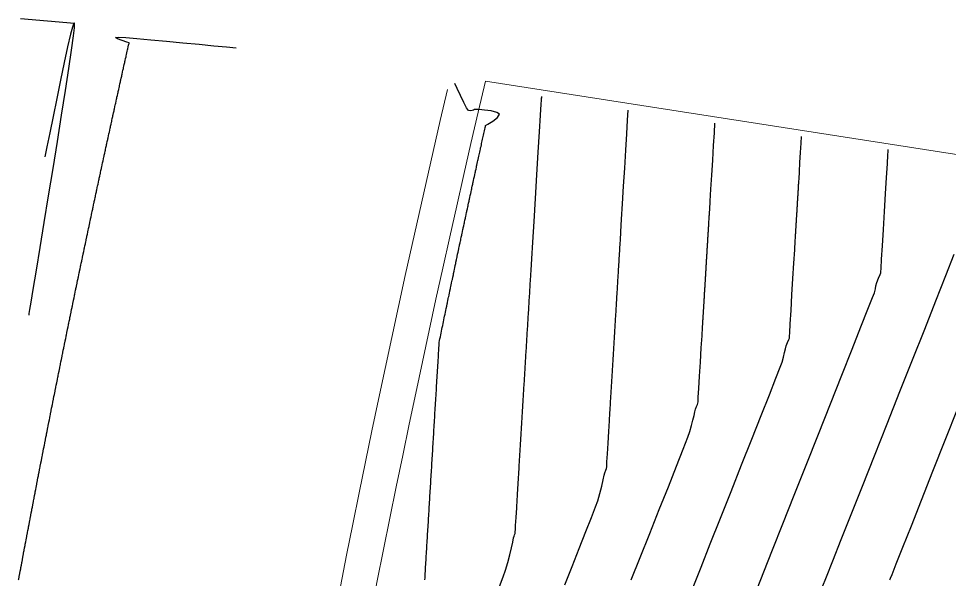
# Model space of a CAD drawing. Header units: millimetres. Extents: x 340454 to 342791, y 6993867 to 6995092.
# Drawn here: x 341743.4 to 341823, y 6994762.1 to 6994810 of the extents above; entities that cross this region are included whole.
import ezdxf

# ---------------------------------------------------------------- set-up
doc = ezdxf.new("R2010")
doc.units = ezdxf.units.MM
doc.header["$LTSCALE"] = 10
for name, color, linetype in [('T-HM-CURVA_INTERMEDIARIA', 45, 'Continuous'), ('T-HM-CURVA_MESTRA', 20, 'Continuous'), ('URB-Calçadas', 2, 'Continuous'), ('URB-Quadras', 3, 'Continuous')]:
    doc.layers.add(name, color=color, linetype=linetype)

msp = doc.modelspace()

# ---------------------------------------------------------------- linework, layer by layer
at = {"layer": 'T-HM-CURVA_INTERMEDIARIA', "color": 45, "linetype": 'Continuous', "lineweight": -3, "flags": 128}
for points, elevation in [([(341743.584, 6994809.989), (341748.204, 6994809.604)], 717), ([(341744.323, 6994784.653), (341744.346, 6994784.795), (341744.4, 6994785.135), (341744.504, 6994785.778), (341744.68, 6994786.857), (341744.952, 6994788.514), (341745.27, 6994790.445), (341745.621, 6994792.581), (341745.993, 6994794.85), (341746.374, 6994797.182), (341746.75, 6994799.506), (341747.109, 6994801.751), (341747.438, 6994803.847), (341747.726, 6994805.722), (341747.959, 6994807.306), (341748.124, 6994808.528), (341748.2, 6994809.198), (341748.22, 6994809.497), (341748.213, 6994809.59), (341748.204, 6994809.604), (341748.185, 6994809.596), (341748.138, 6994809.516), (341748.043, 6994809.249), (341747.88, 6994808.649), (341747.626, 6994807.579), (341747.333, 6994806.244), (341747.018, 6994804.743), (341746.697, 6994803.173), (341746.385, 6994801.633), (341746.1, 6994800.221), (341745.858, 6994799.035), (341745.675, 6994798.172)], 717), ([(341743.435, 6994762.054), (341743.444, 6994762.106), (341743.481, 6994762.302), (341743.518, 6994762.499), (341743.527, 6994762.551), (341743.537, 6994762.603), (341743.574, 6994762.799), (341743.611, 6994762.995), (341743.62, 6994763.048), (341743.63, 6994763.101), (341743.667, 6994763.296), (341743.704, 6994763.492), (341743.714, 6994763.545), (341743.724, 6994763.598), (341743.76, 6994763.793), (341743.797, 6994763.989), (341743.807, 6994764.042), (341743.817, 6994764.096), (341743.854, 6994764.29), (341743.891, 6994764.485), (341743.901, 6994764.539), (341743.911, 6994764.593), (341743.948, 6994764.788), (341743.984, 6994764.982), (341743.995, 6994765.036), (341744.005, 6994765.09), (341744.042, 6994765.285), (341744.078, 6994765.479), (341744.089, 6994765.533), (341744.099, 6994765.588), (341744.136, 6994765.781), (341744.173, 6994765.975), (341744.183, 6994766.03), (341744.193, 6994766.085), (341744.23, 6994766.278), (341744.267, 6994766.472), (341744.277, 6994766.527), (341744.288, 6994766.582), (341744.325, 6994766.775), (341744.361, 6994766.968), (341744.372, 6994767.024), (341744.383, 6994767.08), (341744.419, 6994767.272), (341744.456, 6994767.465), (341744.467, 6994767.521), (341744.478, 6994767.577), (341744.514, 6994767.769), (341744.551, 6994767.962), (341744.562, 6994768.018), (341744.573, 6994768.074), (341744.61, 6994768.266), (341744.646, 6994768.458), (341744.657, 6994768.514), (341744.668, 6994768.571), (341744.705, 6994768.763), (341744.742, 6994768.954), (341744.753, 6994769.011), (341744.764, 6994769.068), (341744.8, 6994769.259), (341744.837, 6994769.451), (341744.848, 6994769.508), (341744.859, 6994769.565), (341744.896, 6994769.756), (341744.933, 6994769.947), (341744.944, 6994770.005), (341744.955, 6994770.062), (341744.992, 6994770.253), (341745.029, 6994770.444), (341745.04, 6994770.501), (341745.051, 6994770.559), (341745.088, 6994770.749), (341745.125, 6994770.94), (341745.137, 6994770.998), (341745.148, 6994771.056), (341745.185, 6994771.246), (341745.222, 6994771.436), (341745.233, 6994771.494), (341745.244, 6994771.553), (341745.281, 6994771.743), (341745.318, 6994771.932), (341745.33, 6994771.991), (341745.341, 6994772.05), (341745.378, 6994772.239), (341745.415, 6994772.429), (341745.427, 6994772.488), (341745.438, 6994772.546), (341745.475, 6994772.736), (341745.512, 6994772.925), (341745.524, 6994772.984), (341745.535, 6994773.043), (341745.572, 6994773.232), (341745.609, 6994773.421), (341745.621, 6994773.481), (341745.633, 6994773.54), (341745.67, 6994773.728), (341745.707, 6994773.917), (341745.718, 6994773.977), (341745.73, 6994774.037), (341745.767, 6994774.225), (341745.804, 6994774.413), (341745.816, 6994774.473), (341745.828, 6994774.533), (341745.865, 6994774.721), (341745.902, 6994774.909), (341745.914, 6994774.97), (341745.926, 6994775.03), (341745.963, 6994775.218), (341746, 6994775.405), (341746.012, 6994775.466), (341746.024, 6994775.526), (341746.061, 6994775.714), (341746.098, 6994775.901), (341746.11, 6994775.962), (341746.122, 6994776.023), (341746.16, 6994776.21), (341746.197, 6994776.397), (341746.209, 6994776.458), (341746.221, 6994776.519), (341746.258, 6994776.706), (341746.295, 6994776.893), (341746.307, 6994776.955), (341746.32, 6994777.016), (341746.357, 6994777.202), (341746.394, 6994777.389), (341746.406, 6994777.451), (341746.419, 6994777.512), (341746.456, 6994777.699), (341746.493, 6994777.885), (341746.505, 6994777.947), (341746.518, 6994778.009), (341746.555, 6994778.195), (341746.592, 6994778.381), (341746.605, 6994778.443), (341746.617, 6994778.505), (341746.654, 6994778.691), (341746.692, 6994778.877), (341746.704, 6994778.939), (341746.717, 6994779.001), (341746.754, 6994779.187), (341746.791, 6994779.372), (341746.804, 6994779.435), (341746.817, 6994779.498), (341746.854, 6994779.683), (341746.891, 6994779.868), (341746.904, 6994779.931), (341746.917, 6994779.994), (341746.954, 6994780.179), (341746.991, 6994780.364), (341747.004, 6994780.427), (341747.017, 6994780.49), (341747.054, 6994780.675), (341747.091, 6994780.859), (341747.104, 6994780.923), (341747.117, 6994780.986), (341747.154, 6994781.17), (341747.192, 6994781.355), (341747.205, 6994781.419), (341747.218, 6994781.482), (341747.255, 6994781.666), (341747.292, 6994781.851), (341747.305, 6994781.914), (341747.318, 6994781.978), (341747.356, 6994782.162), (341747.393, 6994782.346), (341747.406, 6994782.41), (341747.419, 6994782.474), (341747.457, 6994782.658), (341747.494, 6994782.842), (341747.507, 6994782.906), (341747.521, 6994782.97), (341747.558, 6994783.154), (341747.595, 6994783.337), (341747.609, 6994783.402), (341747.622, 6994783.466), (341747.659, 6994783.649), (341747.697, 6994783.832), (341747.71, 6994783.897), (341747.723, 6994783.962), (341747.761, 6994784.145), (341747.799, 6994784.328), (341747.812, 6994784.393), (341747.825, 6994784.458), (341747.863, 6994784.641), (341747.9, 6994784.823), (341747.914, 6994784.889), (341747.927, 6994784.954), (341747.965, 6994785.136), (341748.002, 6994785.319), (341748.016, 6994785.384), (341748.029, 6994785.45), (341748.067, 6994785.632), (341748.105, 6994785.814), (341748.118, 6994785.88), (341748.132, 6994785.945), (341748.169, 6994786.127), (341748.207, 6994786.308), (341748.221, 6994786.375), (341748.234, 6994786.441), (341748.272, 6994786.622), (341748.309, 6994786.803), (341748.323, 6994786.87), (341748.337, 6994786.937), (341748.375, 6994787.117), (341748.412, 6994787.298), (341748.426, 6994787.365), (341748.44, 6994787.432), (341748.478, 6994787.612), (341748.515, 6994787.792), (341748.529, 6994787.86), (341748.543, 6994787.928), (341748.581, 6994788.107), (341748.618, 6994788.287), (341748.632, 6994788.355), (341748.647, 6994788.424), (341748.684, 6994788.602), (341748.722, 6994788.782), (341748.736, 6994788.85), (341748.75, 6994788.919), (341748.788, 6994789.097), (341748.825, 6994789.276), (341748.84, 6994789.345), (341748.854, 6994789.415), (341748.891, 6994789.592), (341748.929, 6994789.771), (341748.943, 6994789.84), (341748.958, 6994789.91), (341748.995, 6994790.087), (341749.033, 6994790.265), (341749.047, 6994790.335), (341749.062, 6994790.405), (341749.1, 6994790.582), (341749.137, 6994790.759), (341749.152, 6994790.83), (341749.167, 6994790.901), (341749.204, 6994791.077), (341749.241, 6994791.254), (341749.256, 6994791.325), (341749.271, 6994791.396), (341749.308, 6994791.572), (341749.346, 6994791.748), (341749.361, 6994791.82), (341749.376, 6994791.891), (341749.413, 6994792.067), (341749.45, 6994792.242), (341749.466, 6994792.314), (341749.481, 6994792.386), (341749.518, 6994792.561), (341749.555, 6994792.737), (341749.571, 6994792.809), (341749.586, 6994792.882), (341749.623, 6994793.056), (341749.66, 6994793.231), (341749.676, 6994793.304), (341749.692, 6994793.377), (341749.729, 6994793.551), (341749.766, 6994793.725), (341749.781, 6994793.798), (341749.797, 6994793.872), (341749.834, 6994794.045), (341749.871, 6994794.219), (341749.887, 6994794.293), (341749.903, 6994794.367), (341749.94, 6994794.54), (341749.977, 6994794.713), (341749.993, 6994794.788), (341750.009, 6994794.862), (341750.046, 6994795.034), (341750.083, 6994795.207), (341750.099, 6994795.282), (341750.115, 6994795.357), (341750.152, 6994795.529), (341750.189, 6994795.701), (341750.205, 6994795.776), (341750.222, 6994795.852), (341750.258, 6994796.023), (341750.295, 6994796.195), (341750.312, 6994796.271), (341750.328, 6994796.347), (341750.365, 6994796.518), (341750.402, 6994796.689), (341750.418, 6994796.765), (341750.435, 6994796.842), (341750.472, 6994797.012), (341750.509, 6994797.183), (341750.525, 6994797.26), (341750.542, 6994797.336), (341750.579, 6994797.506), (341750.616, 6994797.677), (341750.632, 6994797.754), (341750.649, 6994797.831), (341750.686, 6994798.001), (341750.723, 6994798.171), (341750.74, 6994798.248), (341750.756, 6994798.326), (341750.793, 6994798.495), (341750.83, 6994798.664), (341750.847, 6994798.742), (341750.864, 6994798.82), (341750.901, 6994798.989), (341750.938, 6994799.158), (341750.955, 6994799.237), (341750.972, 6994799.315), (341751.009, 6994799.483), (341751.045, 6994799.652), (341751.063, 6994799.731), (341751.08, 6994799.81), (341751.117, 6994799.977), (341751.153, 6994800.145), (341751.171, 6994800.225), (341751.188, 6994800.304), (341751.225, 6994800.471), (341751.261, 6994800.639), (341751.279, 6994800.719), (341751.296, 6994800.799), (341751.333, 6994800.966), (341751.37, 6994801.133), (341751.387, 6994801.213), (341751.405, 6994801.293), (341751.442, 6994801.46), (341751.478, 6994801.626), (341751.496, 6994801.707), (341751.514, 6994801.788), (341751.55, 6994801.953), (341751.587, 6994802.12), (341751.605, 6994802.201), (341751.623, 6994802.282), (341751.659, 6994802.447), (341751.696, 6994802.613), (341751.714, 6994802.695), (341751.732, 6994802.776), (341751.769, 6994802.941), (341751.805, 6994803.106), (341751.823, 6994803.189), (341751.841, 6994803.271), (341751.878, 6994803.435), (341751.914, 6994803.6), (341751.933, 6994803.682), (341751.951, 6994803.765), (341751.987, 6994803.929), (341752.024, 6994804.093), (341752.042, 6994804.176), (341752.061, 6994804.259), (341752.097, 6994804.423), (341752.134, 6994804.586), (341752.152, 6994804.67), (341752.171, 6994804.753), (341752.207, 6994804.916), (341752.244, 6994805.08), (341752.262, 6994805.163), (341752.281, 6994805.247), (341752.317, 6994805.41), (341752.354, 6994805.573), (341752.373, 6994805.657), (341752.391, 6994805.741), (341752.411, 6994805.827), (341752.43, 6994805.914), (341752.466, 6994806.074), (341752.502, 6994806.235), (341752.522, 6994806.324), (341752.542, 6994806.412), (341752.577, 6994806.57), (341752.613, 6994806.729), (341752.633, 6994806.82), (341752.654, 6994806.911), (341752.688, 6994807.066), (341752.724, 6994807.223), (341752.745, 6994807.317), (341752.766, 6994807.41), (341752.804, 6994807.578), (341752.835, 6994807.717), (341752.854, 6994807.799), (341752.872, 6994807.863), (341752.883, 6994807.932), (341752.691, 6994807.99), (341752.28, 6994808.113), (341751.876, 6994808.26), (341751.708, 6994808.39), (341751.947, 6994808.406), (341752.588, 6994808.371), (341753.546, 6994808.296), (341754.736, 6994808.191), (341756.073, 6994808.066), (341757.474, 6994807.932), (341758.853, 6994807.797), (341760.126, 6994807.673), (341761.208, 6994807.568), (341762.015, 6994807.494)], 716), ([(341784.525, 6994761.47), (341784.842, 6994762.303), (341785.046, 6994762.88), (341785.239, 6994763.527), (341785.409, 6994764.176), (341785.551, 6994764.775), (341785.662, 6994765.276), (341785.737, 6994765.628), (341785.771, 6994765.781), (341785.82, 6994765.894), (341785.863, 6994766.007), (341785.876, 6994766.147), (341785.883, 6994766.341), (341785.904, 6994766.686), (341785.947, 6994767.386), (341785.996, 6994768.201), (341786.038, 6994768.892), (341786.058, 6994769.223), (341786.067, 6994769.37), (341786.076, 6994769.518), (341786.085, 6994769.666), (341786.094, 6994769.814), (341786.103, 6994769.962), (341786.112, 6994770.111), (341786.121, 6994770.259), (341786.13, 6994770.408), (341786.139, 6994770.557), (341786.148, 6994770.707), (341786.157, 6994770.856), (341786.166, 6994771.007), (341786.175, 6994771.156), (341786.184, 6994771.307), (341786.194, 6994771.457), (341786.203, 6994771.608), (341786.212, 6994771.759), (341786.221, 6994771.911), (341786.23, 6994772.062), (341786.239, 6994772.214), (341786.249, 6994772.366), (341786.258, 6994772.518), (341786.267, 6994772.67), (341786.276, 6994772.823), (341786.286, 6994772.976), (341786.295, 6994773.129), (341786.304, 6994773.282), (341786.314, 6994773.436), (341786.323, 6994773.59), (341786.332, 6994773.744), (341786.342, 6994773.898), (341786.351, 6994774.053), (341786.36, 6994774.208), (341786.37, 6994774.363), (341786.379, 6994774.519), (341786.389, 6994774.675), (341786.398, 6994774.83), (341786.408, 6994774.987), (341786.417, 6994775.143), (341786.427, 6994775.3), (341786.436, 6994775.457), (341786.446, 6994775.614), (341786.455, 6994775.772), (341786.465, 6994775.93), (341786.474, 6994776.087), (341786.484, 6994776.246), (341786.494, 6994776.404), (341786.503, 6994776.564), (341786.513, 6994776.723), (341786.523, 6994776.882), (341786.532, 6994777.042), (341786.542, 6994777.202), (341786.552, 6994777.362), (341786.561, 6994777.523), (341786.571, 6994777.684), (341786.581, 6994777.845), (341786.591, 6994778.006), (341786.601, 6994778.168), (341786.61, 6994778.33), (341786.62, 6994778.493), (341786.63, 6994778.655), (341786.64, 6994778.818), (341786.65, 6994778.981), (341786.66, 6994779.145), (341786.67, 6994779.309), (341786.68, 6994779.473), (341786.69, 6994779.637), (341786.7, 6994779.802), (341786.71, 6994779.967), (341786.72, 6994780.133), (341786.73, 6994780.298), (341786.74, 6994780.465), (341786.75, 6994780.631), (341786.76, 6994780.798), (341786.77, 6994780.965), (341786.78, 6994781.132), (341786.791, 6994781.3), (341786.801, 6994781.468), (341786.811, 6994781.636), (341786.821, 6994781.805), (341786.831, 6994781.974), (341786.842, 6994782.143), (341786.852, 6994782.312), (341786.862, 6994782.483), (341786.873, 6994782.653), (341786.883, 6994782.824), (341786.893, 6994782.994), (341786.904, 6994783.166), (341786.914, 6994783.338), (341786.925, 6994783.51), (341786.935, 6994783.682), (341786.946, 6994783.855), (341786.956, 6994784.028), (341786.967, 6994784.202), (341786.977, 6994784.375), (341786.988, 6994784.55), (341786.998, 6994784.724), (341787.009, 6994784.899), (341787.02, 6994785.074), (341787.03, 6994785.25), (341787.041, 6994785.426), (341787.052, 6994785.603), (341787.062, 6994785.779), (341787.073, 6994785.957), (341787.084, 6994786.134), (341787.095, 6994786.312), (341787.105, 6994786.491), (341787.116, 6994786.669), (341787.127, 6994786.848), (341787.138, 6994787.028), (341787.149, 6994787.208), (341787.16, 6994787.388), (341787.171, 6994787.569), (341787.182, 6994787.75), (341787.193, 6994787.932), (341787.204, 6994788.114), (341787.227, 6994788.497), (341787.286, 6994789.472), (341787.373, 6994790.906), (341787.48, 6994792.667), (341787.599, 6994794.622), (341787.721, 6994796.64), (341787.839, 6994798.587), (341787.945, 6994800.332), (341788.031, 6994801.742), (341788.088, 6994802.686), (341788.109, 6994803.031), (341788.112, 6994803.083), (341788.115, 6994803.137), (341788.119, 6994803.192), (341788.177, 6994803.272), (341788.126, 6994803.308)], 714), ([(341790.105, 6994761.628), (341790.733, 6994763.197), (341791.347, 6994764.74), (341791.912, 6994766.166), (341792.388, 6994767.381), (341792.738, 6994768.291), (341792.924, 6994768.805), (341793.11, 6994769.438), (341793.264, 6994770.05), (341793.385, 6994770.585), (341793.471, 6994770.987), (341793.523, 6994771.201), (341793.61, 6994771.413), (341793.674, 6994771.571), (341793.688, 6994771.706), (341793.69, 6994771.845), (341793.708, 6994772.135), (341793.749, 6994772.816), (341793.805, 6994773.729), (341793.865, 6994774.719), (341793.92, 6994775.629), (341793.961, 6994776.301), (341793.977, 6994776.578), (341793.984, 6994776.689), (341793.991, 6994776.8), (341793.998, 6994776.911), (341794.004, 6994777.023), (341794.011, 6994777.134), (341794.018, 6994777.246), (341794.025, 6994777.357), (341794.031, 6994777.469), (341794.038, 6994777.581), (341794.045, 6994777.693), (341794.052, 6994777.806), (341794.059, 6994777.918), (341794.065, 6994778.031), (341794.072, 6994778.144), (341794.079, 6994778.257), (341794.086, 6994778.371), (341794.093, 6994778.484), (341794.1, 6994778.598), (341794.107, 6994778.711), (341794.114, 6994778.825), (341794.121, 6994778.939), (341794.128, 6994779.054), (341794.134, 6994779.168), (341794.141, 6994779.283), (341794.148, 6994779.398), (341794.155, 6994779.513), (341794.162, 6994779.628), (341794.169, 6994779.744), (341794.176, 6994779.859), (341794.183, 6994779.975), (341794.19, 6994780.091), (341794.197, 6994780.207), (341794.205, 6994780.324), (341794.212, 6994780.44), (341794.219, 6994780.557), (341794.226, 6994780.674), (341794.233, 6994780.791), (341794.24, 6994780.908), (341794.247, 6994781.026), (341794.254, 6994781.144), (341794.261, 6994781.262), (341794.269, 6994781.38), (341794.276, 6994781.498), (341794.283, 6994781.617), (341794.29, 6994781.735), (341794.297, 6994781.854), (341794.305, 6994781.973), (341794.312, 6994782.093), (341794.319, 6994782.212), (341794.326, 6994782.332), (341794.334, 6994782.452), (341794.341, 6994782.573), (341794.348, 6994782.693), (341794.356, 6994782.814), (341794.363, 6994782.934), (341794.37, 6994783.056), (341794.378, 6994783.177), (341794.385, 6994783.298), (341794.392, 6994783.42), (341794.4, 6994783.542), (341794.407, 6994783.664), (341794.415, 6994783.787), (341794.422, 6994783.909), (341794.429, 6994784.032), (341794.437, 6994784.155), (341794.444, 6994784.279), (341794.452, 6994784.402), (341794.459, 6994784.526), (341794.467, 6994784.65), (341794.475, 6994784.774), (341794.482, 6994784.899), (341794.49, 6994785.023), (341794.497, 6994785.148), (341794.505, 6994785.274), (341794.512, 6994785.399), (341794.52, 6994785.525), (341794.528, 6994785.651), (341794.535, 6994785.777), (341794.543, 6994785.903), (341794.551, 6994786.03), (341794.558, 6994786.157), (341794.566, 6994786.284), (341794.574, 6994786.411), (341794.582, 6994786.539), (341794.589, 6994786.667), (341794.597, 6994786.795), (341794.605, 6994786.924), (341794.613, 6994787.053), (341794.621, 6994787.181), (341794.628, 6994787.311), (341794.636, 6994787.44), (341794.644, 6994787.57), (341794.652, 6994787.7), (341794.66, 6994787.831), (341794.668, 6994787.961), (341794.676, 6994788.092), (341794.684, 6994788.223), (341794.692, 6994788.355), (341794.7, 6994788.486), (341794.708, 6994788.618), (341794.716, 6994788.75), (341794.724, 6994788.883), (341794.732, 6994789.016), (341794.74, 6994789.149), (341794.748, 6994789.282), (341794.756, 6994789.416), (341794.764, 6994789.55), (341794.772, 6994789.684), (341794.781, 6994789.819), (341794.789, 6994789.954), (341794.797, 6994790.089), (341794.805, 6994790.225), (341794.813, 6994790.36), (341794.822, 6994790.496), (341794.83, 6994790.633), (341794.838, 6994790.769), (341794.855, 6994791.052), (341794.899, 6994791.779), (341794.965, 6994792.853), (341795.045, 6994794.182), (341795.135, 6994795.67), (341795.23, 6994797.222), (341795.322, 6994798.744), (341795.407, 6994800.142), (341795.478, 6994801.32), (341795.531, 6994802.183)], 713), ([(341795.79, 6994762.052), (341796.553, 6994763.964), (341797.364, 6994765.999), (341798.179, 6994768.047), (341798.955, 6994770.001), (341799.649, 6994771.754), (341800.216, 6994773.198), (341800.615, 6994774.226), (341800.802, 6994774.73), (341800.945, 6994775.219), (341801.06, 6994775.683), (341801.151, 6994776.091), (341801.221, 6994776.413), (341801.274, 6994776.62), (341801.36, 6994776.844), (341801.441, 6994777.027), (341801.484, 6994777.135), (341801.494, 6994777.241), (341801.497, 6994777.349), (341801.515, 6994777.648), (341801.561, 6994778.399), (341801.625, 6994779.452), (341801.698, 6994780.653), (341801.771, 6994781.854), (341801.834, 6994782.901), (341801.879, 6994783.645), (341801.897, 6994783.934), (341801.901, 6994784.008), (341801.906, 6994784.083), (341801.91, 6994784.157), (341801.915, 6994784.231), (341801.919, 6994784.306), (341801.924, 6994784.38), (341801.928, 6994784.455), (341801.933, 6994784.53), (341801.937, 6994784.605), (341801.942, 6994784.68), (341801.947, 6994784.755), (341801.951, 6994784.83), (341801.956, 6994784.906), (341801.96, 6994784.981), (341801.965, 6994785.057), (341801.969, 6994785.133), (341801.974, 6994785.209), (341801.979, 6994785.285), (341801.983, 6994785.361), (341801.988, 6994785.437), (341801.993, 6994785.513), (341801.997, 6994785.59), (341802.002, 6994785.666), (341802.006, 6994785.743), (341802.011, 6994785.82), (341802.016, 6994785.897), (341802.02, 6994785.974), (341802.025, 6994786.051), (341802.03, 6994786.128), (341802.035, 6994786.206), (341802.039, 6994786.283), (341802.044, 6994786.361), (341802.049, 6994786.439), (341802.053, 6994786.517), (341802.058, 6994786.595), (341802.063, 6994786.673), (341802.068, 6994786.752), (341802.072, 6994786.83), (341802.077, 6994786.909), (341802.082, 6994786.987), (341802.087, 6994787.066), (341802.092, 6994787.145), (341802.096, 6994787.225), (341802.101, 6994787.304), (341802.106, 6994787.383), (341802.111, 6994787.463), (341802.116, 6994787.542), (341802.12, 6994787.622), (341802.125, 6994787.702), (341802.13, 6994787.782), (341802.135, 6994787.863), (341802.14, 6994787.943), (341802.145, 6994788.024), (341802.15, 6994788.104), (341802.155, 6994788.185), (341802.159, 6994788.266), (341802.164, 6994788.347), (341802.169, 6994788.429), (341802.174, 6994788.51), (341802.179, 6994788.591), (341802.184, 6994788.673), (341802.189, 6994788.755), (341802.194, 6994788.837), (341802.199, 6994788.919), (341802.204, 6994789.002), (341802.209, 6994789.084), (341802.214, 6994789.167), (341802.219, 6994789.249), (341802.224, 6994789.332), (341802.229, 6994789.416), (341802.234, 6994789.499), (341802.239, 6994789.582), (341802.244, 6994789.666), (341802.249, 6994789.75), (341802.255, 6994789.833), (341802.26, 6994789.918), (341802.265, 6994790.002), (341802.27, 6994790.086), (341802.275, 6994790.171), (341802.28, 6994790.255), (341802.285, 6994790.34), (341802.29, 6994790.425), (341802.296, 6994790.511), (341802.301, 6994790.596), (341802.306, 6994790.682), (341802.311, 6994790.767), (341802.316, 6994790.853), (341802.322, 6994790.939), (341802.327, 6994791.026), (341802.332, 6994791.112), (341802.337, 6994791.199), (341802.343, 6994791.285), (341802.348, 6994791.372), (341802.353, 6994791.46), (341802.359, 6994791.547), (341802.364, 6994791.635), (341802.369, 6994791.722), (341802.374, 6994791.81), (341802.38, 6994791.898), (341802.385, 6994791.986), (341802.391, 6994792.075), (341802.396, 6994792.164), (341802.401, 6994792.252), (341802.407, 6994792.341), (341802.412, 6994792.431), (341802.418, 6994792.52), (341802.423, 6994792.61), (341802.428, 6994792.699), (341802.434, 6994792.789), (341802.439, 6994792.88), (341802.445, 6994792.97), (341802.45, 6994793.061), (341802.456, 6994793.151), (341802.461, 6994793.242), (341802.467, 6994793.334), (341802.472, 6994793.425), (341802.489, 6994793.696), (341802.531, 6994794.398), (341802.593, 6994795.413), (341802.666, 6994796.623), (341802.745, 6994797.91), (341802.82, 6994799.157), (341802.886, 6994800.246), (341802.935, 6994801.059)], 712), ([(341801.064, 6994761.43), (341801.746, 6994763.141), (341802.538, 6994765.131), (341803.404, 6994767.309), (341804.309, 6994769.585), (341805.216, 6994771.869), (341806.089, 6994774.069), (341806.892, 6994776.095), (341807.589, 6994777.857), (341808.143, 6994779.265), (341808.519, 6994780.227), (341808.68, 6994780.654), (341808.802, 6994781.083), (341808.889, 6994781.461), (341808.958, 6994781.782), (341809.026, 6994782.04), (341809.138, 6994782.337), (341809.244, 6994782.581), (341809.295, 6994782.698), (341809.302, 6994782.775), (341809.304, 6994782.853), (341809.322, 6994783.15), (341809.37, 6994783.929), (341809.438, 6994785.053), (341809.518, 6994786.382), (341809.603, 6994787.779), (341809.684, 6994789.106), (341809.752, 6994790.226), (341809.798, 6994791), (341809.816, 6994791.29), (341809.821, 6994791.365), (341809.825, 6994791.44), (341809.83, 6994791.515), (341809.834, 6994791.591), (341809.839, 6994791.667), (341809.844, 6994791.742), (341809.848, 6994791.819), (341809.853, 6994791.895), (341809.857, 6994791.972), (341809.862, 6994792.049), (341809.867, 6994792.126), (341809.871, 6994792.203), (341809.876, 6994792.281), (341809.881, 6994792.359), (341809.886, 6994792.437), (341809.89, 6994792.515), (341809.895, 6994792.594), (341809.9, 6994792.673), (341809.905, 6994792.752), (341809.91, 6994792.831), (341809.914, 6994792.911), (341809.919, 6994792.991), (341809.924, 6994793.071), (341809.929, 6994793.152), (341809.934, 6994793.233), (341809.939, 6994793.314), (341809.944, 6994793.395), (341809.949, 6994793.477), (341809.954, 6994793.559), (341809.959, 6994793.641), (341809.964, 6994793.723), (341809.969, 6994793.806), (341809.974, 6994793.89), (341809.979, 6994793.973), (341809.984, 6994794.057), (341809.989, 6994794.141), (341809.994, 6994794.225), (341809.999, 6994794.31), (341810.004, 6994794.395), (341810.01, 6994794.481), (341810.015, 6994794.567), (341810.02, 6994794.653), (341810.025, 6994794.739), (341810.031, 6994794.826), (341810.036, 6994794.913), (341810.041, 6994795.001), (341810.047, 6994795.089), (341810.052, 6994795.177), (341810.057, 6994795.266), (341810.063, 6994795.355), (341810.068, 6994795.444), (341810.074, 6994795.534), (341810.079, 6994795.624), (341810.084, 6994795.715), (341810.09, 6994795.806), (341810.096, 6994795.897), (341810.101, 6994795.989), (341810.107, 6994796.081), (341810.121, 6994796.311), (341810.156, 6994796.895), (341810.204, 6994797.691), (341810.257, 6994798.557), (341810.305, 6994799.352), (341810.34, 6994799.934)], 711), ([(341812.108, 6994761.405), (341812.462, 6994762.296), (341813.011, 6994763.682), (341813.727, 6994765.486), (341814.579, 6994767.634), (341815.537, 6994770.048), (341816.571, 6994772.654), (341817.65, 6994775.374), (341818.744, 6994778.134), (341819.824, 6994780.856), (341820.859, 6994783.466), (341821.818, 6994785.887), (341822.673, 6994788.044), (341823.392, 6994789.86)], 709), ([(341817.891, 6994762.045), (341817.92, 6994762.118), (341817.949, 6994762.19), (341818.076, 6994762.512), (341818.435, 6994763.418), (341818.995, 6994764.829), (341819.724, 6994766.668), (341820.592, 6994768.858), (341821.569, 6994771.321), (341822.623, 6994773.98), (341823.724, 6994776.758)], 708)]:
    msp.add_lwpolyline(points, dxfattribs=dict(at, elevation=elevation))
at = {"layer": 'T-HM-CURVA_MESTRA', "color": 20, "linetype": 'Continuous', "lineweight": -3, "flags": 128}
for points, elevation in [([(341778.15, 6994762.051), (341778.161, 6994762.235), (341778.172, 6994762.42), (341778.183, 6994762.605), (341778.195, 6994762.79), (341778.206, 6994762.976), (341778.217, 6994763.161), (341778.228, 6994763.348), (341778.24, 6994763.534), (341778.251, 6994763.72), (341778.262, 6994763.907), (341778.274, 6994764.095), (341778.285, 6994764.282), (341778.297, 6994764.47), (341778.308, 6994764.658), (341778.319, 6994764.846), (341778.331, 6994765.035), (341778.342, 6994765.223), (341778.354, 6994765.413), (341778.365, 6994765.602), (341778.377, 6994765.792), (341778.388, 6994765.982), (341778.4, 6994766.172), (341778.411, 6994766.363), (341778.423, 6994766.554), (341778.435, 6994766.745), (341778.446, 6994766.937), (341778.458, 6994767.129), (341778.469, 6994767.321), (341778.481, 6994767.513), (341778.493, 6994767.706), (341778.505, 6994767.899), (341778.516, 6994768.093), (341778.528, 6994768.287), (341778.54, 6994768.481), (341778.552, 6994768.675), (341778.563, 6994768.87), (341778.575, 6994769.065), (341778.587, 6994769.26), (341778.599, 6994769.456), (341778.611, 6994769.652), (341778.623, 6994769.849), (341778.635, 6994770.045), (341778.647, 6994770.242), (341778.659, 6994770.44), (341778.671, 6994770.638), (341778.683, 6994770.836), (341778.695, 6994771.034), (341778.707, 6994771.233), (341778.719, 6994771.432), (341778.731, 6994771.632), (341778.743, 6994771.831), (341778.755, 6994772.032), (341778.767, 6994772.232), (341778.78, 6994772.433), (341778.792, 6994772.634), (341778.804, 6994772.836), (341778.816, 6994773.038), (341778.829, 6994773.24), (341778.841, 6994773.443), (341778.853, 6994773.646), (341778.865, 6994773.85), (341778.878, 6994774.054), (341778.89, 6994774.258), (341778.903, 6994774.462), (341778.915, 6994774.668), (341778.928, 6994774.873), (341778.94, 6994775.079), (341778.953, 6994775.285), (341778.965, 6994775.491), (341778.978, 6994775.698), (341778.99, 6994775.906), (341779.003, 6994776.113), (341779.015, 6994776.322), (341779.028, 6994776.53), (341779.041, 6994776.739), (341779.053, 6994776.949), (341779.066, 6994777.158), (341779.079, 6994777.368), (341779.092, 6994777.579), (341779.105, 6994777.79), (341779.117, 6994778.002), (341779.13, 6994778.213), (341779.143, 6994778.426), (341779.156, 6994778.638), (341779.169, 6994778.852), (341779.178, 6994779.004), (341779.186, 6994779.126), (341779.195, 6994779.279), (341779.204, 6994779.433), (341779.212, 6994779.555), (341779.221, 6994779.709), (341779.23, 6994779.862), (341779.238, 6994779.985), (341779.247, 6994780.14), (341779.256, 6994780.294), (341779.264, 6994780.417), (341779.273, 6994780.572), (341779.283, 6994780.728), (341779.29, 6994780.851), (341779.3, 6994781.007), (341779.309, 6994781.163), (341779.317, 6994781.287), (341779.326, 6994781.444), (341779.336, 6994781.6), (341779.343, 6994781.725), (341779.353, 6994781.882), (341779.359, 6994782.04), (341779.364, 6994782.165), (341779.379, 6994782.322), (341779.405, 6994782.486), (341779.435, 6994782.626), (341779.473, 6994782.802), (341779.508, 6994782.974), (341779.537, 6994783.112), (341779.573, 6994783.285), (341779.608, 6994783.458), (341779.637, 6994783.596), (341779.673, 6994783.769), (341779.709, 6994783.942), (341779.737, 6994784.079), (341779.773, 6994784.252), (341779.809, 6994784.425), (341779.837, 6994784.562), (341779.873, 6994784.735), (341779.909, 6994784.908), (341779.938, 6994785.046), (341779.974, 6994785.219), (341780.02, 6994785.438), (341780.058, 6994785.622), (341780.075, 6994785.702), (341780.086, 6994785.757), (341780.11, 6994785.869), (341780.152, 6994786.073), (341780.176, 6994786.185), (341780.189, 6994786.248), (341780.212, 6994786.358), (341780.254, 6994786.557), (341780.277, 6994786.668), (341780.292, 6994786.738), (341780.335, 6994786.944), (341780.378, 6994787.151), (341780.395, 6994787.228), (341780.437, 6994787.431), (341780.48, 6994787.634), (341780.498, 6994787.718), (341780.54, 6994787.917), (341780.582, 6994788.117), (341780.601, 6994788.208), (341780.642, 6994788.403), (341780.684, 6994788.6), (341780.704, 6994788.697), (341780.745, 6994788.889), (341780.786, 6994789.083), (341780.797, 6994789.135), (341780.808, 6994789.187), (341780.848, 6994789.375), (341780.888, 6994789.566), (341780.9, 6994789.621), (341780.912, 6994789.676), (341780.951, 6994789.861), (341780.991, 6994790.048), (341781.003, 6994790.107), (341781.016, 6994790.165), (341781.054, 6994790.347), (341781.094, 6994790.531), (341781.107, 6994790.592), (341781.12, 6994790.654), (341781.158, 6994790.833), (341781.196, 6994791.014), (341781.21, 6994791.078), (341781.224, 6994791.142), (341781.262, 6994791.319), (341781.3, 6994791.497), (341781.314, 6994791.564), (341781.328, 6994791.631), (341781.366, 6994791.804), (341781.403, 6994791.979), (341781.418, 6994792.049), (341781.433, 6994792.119), (341781.47, 6994792.29), (341781.507, 6994792.462), (341781.522, 6994792.535), (341781.538, 6994792.607), (341781.574, 6994792.775), (341781.61, 6994792.944), (341781.627, 6994793.02), (341781.643, 6994793.095), (341781.678, 6994793.26), (341781.714, 6994793.427), (341781.731, 6994793.505), (341781.748, 6994793.583), (341781.783, 6994793.746), (341781.818, 6994793.91), (341781.836, 6994793.99), (341781.853, 6994794.071), (341781.888, 6994794.231), (341781.923, 6994794.392), (341781.941, 6994794.475), (341781.959, 6994794.559), (341781.993, 6994794.716), (341782.027, 6994794.874), (341782.046, 6994794.96), (341782.064, 6994795.046), (341782.098, 6994795.201), (341782.132, 6994795.357), (341782.151, 6994795.445), (341782.17, 6994795.533), (341782.203, 6994795.685), (341782.237, 6994795.839), (341782.257, 6994795.93), (341782.276, 6994796.021), (341782.309, 6994796.17), (341782.342, 6994796.321), (341782.362, 6994796.415), (341782.383, 6994796.508), (341782.415, 6994796.655), (341782.447, 6994796.804), (341782.468, 6994796.899), (341782.489, 6994796.995), (341782.521, 6994797.139), (341782.553, 6994797.286), (341782.574, 6994797.384), (341782.596, 6994797.481), (341782.627, 6994797.624), (341782.658, 6994797.768), (341782.68, 6994797.868), (341782.702, 6994797.968), (341782.733, 6994798.108), (341782.764, 6994798.25), (341782.787, 6994798.352), (341782.809, 6994798.455), (341782.84, 6994798.592), (341782.87, 6994798.732), (341782.893, 6994798.837), (341782.916, 6994798.941), (341782.946, 6994799.077), (341782.977, 6994799.214), (341783, 6994799.321), (341783.024, 6994799.427), (341783.053, 6994799.561), (341783.083, 6994799.696), (341783.107, 6994799.805), (341783.131, 6994799.913), (341783.16, 6994800.045), (341783.19, 6994800.178), (341783.214, 6994800.289), (341783.239, 6994800.4), (341783.272, 6994800.55), (341783.297, 6994800.66), (341783.307, 6994800.709), (341783.318, 6994800.758), (341783.329, 6994800.813), (341783.343, 6994800.869), (341783.541, 6994800.982), (341783.962, 6994801.239), (341784.368, 6994801.55), (341784.52, 6994801.826), (341784.29, 6994801.984), (341783.806, 6994802.099), (341783.242, 6994802.176), (341782.775, 6994802.218), (341782.579, 6994802.232), (341782.525, 6994802.239), (341782.457, 6994802.233), (341782.394, 6994802.224), (341782.294, 6994802.181), (341782.082, 6994802.12), (341781.874, 6994802.136), (341781.714, 6994802.359), (341781.469, 6994802.836), (341781.189, 6994803.432), (341780.923, 6994804.011), (341780.721, 6994804.439)], 715), ([(341806.531, 6994761.28), (341807.111, 6994762.742), (341807.859, 6994764.622), (341808.735, 6994766.829), (341809.705, 6994769.27), (341810.73, 6994771.852), (341811.775, 6994774.485), (341812.803, 6994777.076), (341813.777, 6994779.532), (341814.661, 6994781.762), (341815.417, 6994783.674), (341816.01, 6994785.176), (341816.403, 6994786.175), (341816.558, 6994786.579), (341816.643, 6994786.897), (341816.695, 6994787.154), (341816.778, 6994787.46), (341816.915, 6994787.827), (341817.046, 6994788.13), (341817.106, 6994788.262), (341817.111, 6994788.357), (341817.129, 6994788.648), (341817.177, 6994789.431), (341817.246, 6994790.584), (341817.331, 6994791.983), (341817.424, 6994793.504), (341817.516, 6994795.026), (341817.601, 6994796.424), (341817.671, 6994797.576), (341817.718, 6994798.357), (341817.735, 6994798.646), (341817.739, 6994798.697), (341817.742, 6994798.751), (341817.745, 6994798.809)], 710)]:
    msp.add_lwpolyline(points, dxfattribs=dict(at, elevation=elevation))
at = {"layer": 'URB-Calçadas', "lineweight": 0}
msp.add_lwpolyline([(341844.741, 6994794.916, 0.038294), (341816.855, 6994620.601, -0.531009), (341807.502, 6994614.061, 0.053956), (341759.812, 6994624.452, -0.363364), (341752.642, 6994632.609, -0.035625), (341780.079, 6994803.934)], format="xyb", dxfattribs=at)
at = {"layer": 'URB-Quadras', "color": 252, "lineweight": 0}
msp.add_lwpolyline([(341842.796, 6994795.382, 0.038294), (341814.861, 6994620.765, -0.486467), (341808.294, 6994616.432, 0.053956), (341760.078, 6994626.938, -0.408618), (341755.63, 6994632.347, -0.03592), (341783.328, 6994804.647)], format="xyb", close=True, dxfattribs=at)

doc.saveas('drawing.dxf')
